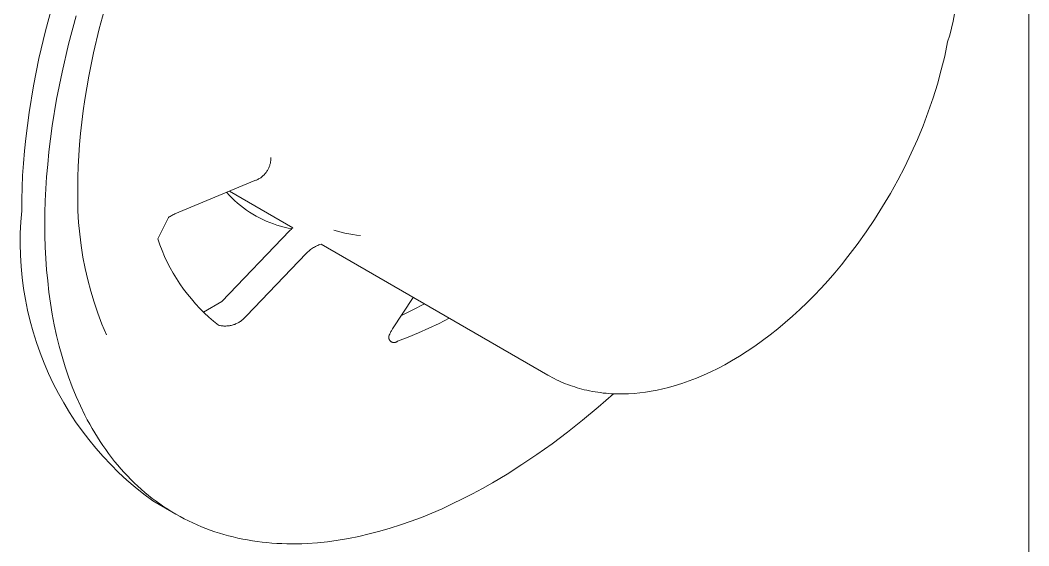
# Model space of a CAD drawing. Header units: millimetres. Extents: x 8434 to 10928, y 788 to 2545.
# Drawn here: x 10855.98 to 10866.47, y 2163.26 to 2168.72 of the extents above; entities that cross this region are included whole.
import ezdxf

# ---------------------------------------------------------------- set-up
doc = ezdxf.new("R2010")
doc.units = ezdxf.units.MM
doc.layers.add('ZANO_R', color=7, linetype='Continuous', lineweight=0)

msp = doc.modelspace()

# ---------------------------------------------------------------- linework, layer by layer
at = {"layer": 'ZANO_R'}
for p, q in [((10866.471, 2126.195), (10866.471, 2184.448)), ((10856.327, 2168.909), (10856.247, 2168.614)), ((10856.873, 2168.885), (10856.805, 2168.634)), ((10856.487, 2168.475), (10856.567, 2168.77)), ((10865.698, 2168.789), (10865.684, 2168.716)), ((10865.684, 2168.716), (10865.667, 2168.642)), ((10856.247, 2168.614), (10856.179, 2168.325)), ((10856.805, 2168.634), (10856.747, 2168.386)), ((10865.648, 2168.57), (10865.626, 2168.498)), ((10865.667, 2168.642), (10865.648, 2168.57)), ((10856.42, 2168.186), (10856.487, 2168.475)), ((10865.626, 2168.498), (10865.596, 2168.352)), ((10856.747, 2168.386), (10856.697, 2168.141)), ((10865.596, 2168.352), (10865.561, 2168.207)), ((10856.179, 2168.325), (10856.123, 2168.041)), ((10856.363, 2167.902), (10856.42, 2168.186)), ((10856.697, 2168.141), (10856.656, 2167.9)), ((10865.561, 2168.207), (10865.521, 2168.061)), ((10856.123, 2168.041), (10856.077, 2167.765)), ((10865.521, 2168.061), (10865.475, 2167.916)), ((10856.318, 2167.626), (10856.363, 2167.902)), ((10856.656, 2167.9), (10856.639, 2167.781)), ((10865.475, 2167.916), (10865.426, 2167.771)), ((10856.077, 2167.765), (10856.059, 2167.629)), ((10856.639, 2167.781), (10856.625, 2167.664)), ((10865.426, 2167.771), (10865.371, 2167.627)), ((10856.059, 2167.629), (10856.043, 2167.496)), ((10856.299, 2167.491), (10856.318, 2167.626)), ((10856.625, 2167.664), (10856.612, 2167.547)), ((10865.371, 2167.627), (10865.312, 2167.484)), ((10856.612, 2167.547), (10856.602, 2167.432)), ((10856.043, 2167.496), (10856.029, 2167.365)), ((10856.283, 2167.357), (10856.299, 2167.491)), ((10856.602, 2167.432), (10856.594, 2167.318)), ((10865.312, 2167.484), (10865.248, 2167.342)), ((10856.029, 2167.365), (10856.019, 2167.236)), ((10856.27, 2167.226), (10856.283, 2167.357)), ((10856.594, 2167.318), (10856.588, 2167.205)), ((10858.59, 2167.29), (10858.59, 2167.298)), ((10858.59, 2167.281), (10858.59, 2167.29)), ((10865.248, 2167.342), (10865.18, 2167.201)), ((10856.019, 2167.236), (10856.01, 2167.109)), ((10856.259, 2167.097), (10856.27, 2167.226)), ((10856.588, 2167.205), (10856.585, 2167.094)), ((10858.563, 2167.176), (10858.566, 2167.183)), ((10858.566, 2167.183), (10858.57, 2167.191)), ((10858.57, 2167.191), (10858.573, 2167.199)), ((10858.573, 2167.199), (10858.576, 2167.207)), ((10858.576, 2167.207), (10858.579, 2167.215)), ((10858.579, 2167.215), (10858.581, 2167.223)), ((10858.581, 2167.223), (10858.583, 2167.231)), ((10858.583, 2167.231), (10858.585, 2167.239)), ((10858.585, 2167.239), (10858.587, 2167.248)), ((10858.587, 2167.248), (10858.588, 2167.256)), ((10858.588, 2167.256), (10858.589, 2167.264)), ((10858.589, 2167.264), (10858.59, 2167.273)), ((10858.59, 2167.273), (10858.59, 2167.281)), ((10865.18, 2167.201), (10865.108, 2167.061)), ((10856.01, 2167.109), (10856.004, 2166.984)), ((10856.25, 2166.97), (10856.259, 2167.097)), ((10856.585, 2167.094), (10856.584, 2166.985)), ((10858.463, 2167.074), (10858.471, 2167.078)), ((10858.471, 2167.078), (10858.478, 2167.083)), ((10858.478, 2167.083), (10858.485, 2167.087)), ((10858.485, 2167.087), (10858.492, 2167.092)), ((10858.492, 2167.092), (10858.498, 2167.098)), ((10858.498, 2167.098), (10858.505, 2167.103)), ((10858.505, 2167.103), (10858.511, 2167.109)), ((10858.511, 2167.109), (10858.517, 2167.114)), ((10858.517, 2167.114), (10858.523, 2167.12)), ((10858.523, 2167.12), (10858.529, 2167.127)), ((10858.529, 2167.127), (10858.535, 2167.133)), ((10858.535, 2167.133), (10858.54, 2167.14)), ((10858.54, 2167.14), (10858.545, 2167.147)), ((10858.545, 2167.147), (10858.55, 2167.154)), ((10858.55, 2167.154), (10858.554, 2167.161)), ((10858.554, 2167.161), (10858.559, 2167.168)), ((10858.559, 2167.168), (10858.563, 2167.176)), ((10856.004, 2166.984), (10856.001, 2166.862)), ((10856.584, 2166.985), (10856.583, 2166.864)), ((10857.592, 2166.711), (10858.425, 2167.057)), ((10858.425, 2167.057), (10858.433, 2167.06)), ((10858.433, 2167.06), (10858.44, 2167.063)), ((10858.44, 2167.063), (10858.448, 2167.066)), ((10858.448, 2167.066), (10858.456, 2167.07)), ((10858.456, 2167.07), (10858.463, 2167.074)), ((10865.108, 2167.061), (10865.031, 2166.923)), ((10856.245, 2166.846), (10856.25, 2166.97)), ((10858.158, 2166.906), (10858.131, 2166.935)), ((10858.185, 2166.877), (10858.158, 2166.906)), ((10858.819, 2166.566), (10858.159, 2166.947)), ((10858.214, 2166.85), (10858.185, 2166.877)), ((10865.031, 2166.923), (10864.951, 2166.787)), ((10856.001, 2166.862), (10856, 2166.742)), ((10856.241, 2166.723), (10856.245, 2166.846)), ((10856.583, 2166.864), (10856.585, 2166.743)), ((10858.243, 2166.824), (10858.214, 2166.85)), ((10858.274, 2166.799), (10858.243, 2166.824)), ((10858.305, 2166.774), (10858.274, 2166.799)), ((10858.337, 2166.751), (10858.305, 2166.774)), ((10864.951, 2166.787), (10864.866, 2166.654)), ((10856, 2166.742), (10855.991, 2166.627)), ((10856.24, 2166.603), (10856.241, 2166.723)), ((10856.585, 2166.743), (10856.592, 2166.622)), ((10857.415, 2166.452), (10857.525, 2166.673)), ((10857.525, 2166.673), (10857.534, 2166.679)), ((10857.534, 2166.679), (10857.543, 2166.685)), ((10857.543, 2166.685), (10857.553, 2166.691)), ((10857.553, 2166.691), (10857.562, 2166.696)), ((10857.562, 2166.696), (10857.572, 2166.701)), ((10857.572, 2166.701), (10857.582, 2166.706)), ((10857.582, 2166.706), (10857.592, 2166.711)), ((10858.37, 2166.729), (10858.337, 2166.751)), ((10858.403, 2166.708), (10858.37, 2166.729)), ((10858.437, 2166.688), (10858.403, 2166.708)), ((10858.472, 2166.67), (10858.437, 2166.688)), ((10858.507, 2166.652), (10858.472, 2166.67)), ((10855.991, 2166.627), (10855.985, 2166.512)), ((10856.241, 2166.485), (10856.24, 2166.603)), ((10856.592, 2166.622), (10856.603, 2166.502)), ((10858.543, 2166.636), (10858.507, 2166.652)), ((10858.58, 2166.62), (10858.543, 2166.636)), ((10858.617, 2166.607), (10858.58, 2166.62)), ((10858.654, 2166.594), (10858.617, 2166.607)), ((10858.692, 2166.582), (10858.654, 2166.594)), ((10858.73, 2166.572), (10858.692, 2166.582)), ((10858.769, 2166.563), (10858.73, 2166.572)), ((10858.807, 2166.556), (10858.769, 2166.563)), ((10858.81, 2166.558), (10858.801, 2166.55)), ((10858.819, 2166.566), (10858.81, 2166.558)), ((10864.866, 2166.654), (10864.778, 2166.523)), ((10855.985, 2166.512), (10855.984, 2166.396)), ((10856.245, 2166.366), (10856.241, 2166.485)), ((10856.603, 2166.502), (10856.618, 2166.382)), ((10857.436, 2166.39), (10857.415, 2166.452)), ((10858.784, 2166.534), (10858.081, 2165.8)), ((10858.792, 2166.542), (10858.784, 2166.534)), ((10858.801, 2166.55), (10858.792, 2166.542)), ((10859.282, 2166.531), (10859.244, 2166.543)), ((10859.322, 2166.521), (10859.282, 2166.531)), ((10859.361, 2166.511), (10859.322, 2166.521)), ((10859.401, 2166.503), (10859.361, 2166.511)), ((10859.441, 2166.497), (10859.401, 2166.503)), ((10859.481, 2166.491), (10859.441, 2166.497)), ((10859.521, 2166.488), (10859.481, 2166.491)), ((10864.778, 2166.523), (10864.686, 2166.394)), ((10855.984, 2166.396), (10855.987, 2166.281)), ((10856.25, 2166.248), (10856.245, 2166.366)), ((10856.618, 2166.382), (10856.637, 2166.262)), ((10857.46, 2166.329), (10857.436, 2166.39)), ((10859.013, 2166.348), (10859.003, 2166.34)), ((10859.024, 2166.355), (10859.013, 2166.348)), ((10859.034, 2166.361), (10859.024, 2166.355)), ((10859.045, 2166.367), (10859.034, 2166.361)), ((10859.056, 2166.373), (10859.045, 2166.367)), ((10859.067, 2166.378), (10859.056, 2166.373)), ((10859.078, 2166.383), (10859.067, 2166.378)), ((10859.09, 2166.388), (10859.078, 2166.383)), ((10859.101, 2166.392), (10859.09, 2166.388)), ((10859.113, 2166.396), (10859.101, 2166.392)), ((10861.469, 2165.036), (10859.113, 2166.396)), ((10864.686, 2166.394), (10864.59, 2166.268)), ((10855.987, 2166.281), (10855.994, 2166.166)), ((10856.259, 2166.131), (10856.25, 2166.248)), ((10856.637, 2166.262), (10856.66, 2166.143)), ((10857.486, 2166.269), (10857.46, 2166.329)), ((10857.514, 2166.21), (10857.486, 2166.269)), ((10858.957, 2166.3), (10858.336, 2165.652)), ((10858.966, 2166.308), (10858.957, 2166.3)), ((10858.975, 2166.317), (10858.966, 2166.308)), ((10858.984, 2166.325), (10858.975, 2166.317)), ((10858.994, 2166.333), (10858.984, 2166.325)), ((10859.003, 2166.34), (10858.994, 2166.333)), ((10864.59, 2166.268), (10864.522, 2166.183)), ((10855.994, 2166.166), (10856.005, 2166.051)), ((10856.66, 2166.143), (10856.687, 2166.026)), ((10857.544, 2166.152), (10857.514, 2166.21)), ((10857.576, 2166.094), (10857.544, 2166.152)), ((10864.522, 2166.183), (10864.453, 2166.1)), ((10856.005, 2166.051), (10856.02, 2165.936)), ((10856.27, 2166.015), (10856.259, 2166.131)), ((10857.61, 2166.038), (10857.576, 2166.094)), ((10857.645, 2165.983), (10857.61, 2166.038)), ((10864.453, 2166.1), (10864.383, 2166.019)), ((10856.02, 2165.936), (10856.038, 2165.822)), ((10856.283, 2165.899), (10856.27, 2166.015)), ((10856.687, 2166.026), (10856.718, 2165.909)), ((10857.683, 2165.93), (10857.645, 2165.983)), ((10857.723, 2165.878), (10857.683, 2165.93)), ((10864.311, 2165.94), (10864.238, 2165.864)), ((10864.383, 2166.019), (10864.311, 2165.94)), ((10856.038, 2165.822), (10856.061, 2165.709)), ((10856.299, 2165.784), (10856.283, 2165.899)), ((10856.718, 2165.909), (10856.753, 2165.793)), ((10857.764, 2165.827), (10857.723, 2165.878)), ((10857.807, 2165.777), (10857.764, 2165.827)), ((10859.856, 2165.517), (10860.07, 2165.843)), ((10864.238, 2165.864), (10864.165, 2165.79)), ((10856.318, 2165.67), (10856.299, 2165.784)), ((10856.753, 2165.793), (10856.792, 2165.678)), ((10857.852, 2165.729), (10857.807, 2165.777)), ((10857.898, 2165.683), (10857.852, 2165.729)), ((10858.081, 2165.8), (10857.889, 2165.688)), ((10860.187, 2165.776), (10860.068, 2165.714)), ((10864.09, 2165.718), (10864.014, 2165.648)), ((10864.165, 2165.79), (10864.09, 2165.718)), ((10856.061, 2165.709), (10856.088, 2165.597)), ((10856.339, 2165.558), (10856.318, 2165.67)), ((10856.792, 2165.678), (10856.834, 2165.565)), ((10857.946, 2165.638), (10857.898, 2165.683)), ((10857.995, 2165.595), (10857.946, 2165.638)), ((10858.297, 2165.611), (10858.289, 2165.605)), ((10858.304, 2165.618), (10858.297, 2165.611)), ((10858.311, 2165.624), (10858.304, 2165.618)), ((10858.318, 2165.631), (10858.311, 2165.624)), ((10858.324, 2165.638), (10858.318, 2165.631)), ((10858.33, 2165.645), (10858.324, 2165.638)), ((10858.336, 2165.652), (10858.33, 2165.645)), ((10860.068, 2165.714), (10859.948, 2165.656)), ((10860.443, 2165.628), (10860.339, 2165.573)), ((10864.014, 2165.648), (10863.938, 2165.581)), ((10856.088, 2165.597), (10856.118, 2165.486)), ((10856.363, 2165.446), (10856.339, 2165.558)), ((10856.834, 2165.565), (10856.881, 2165.453)), ((10858.046, 2165.554), (10857.995, 2165.595)), ((10858.055, 2165.552), (10858.046, 2165.554)), ((10858.065, 2165.55), (10858.055, 2165.552)), ((10858.074, 2165.548), (10858.065, 2165.55)), ((10858.084, 2165.547), (10858.074, 2165.548)), ((10858.093, 2165.546), (10858.084, 2165.547)), ((10858.103, 2165.545), (10858.093, 2165.546)), ((10858.112, 2165.545), (10858.103, 2165.545)), ((10858.122, 2165.545), (10858.112, 2165.545)), ((10858.131, 2165.546), (10858.122, 2165.545)), ((10858.141, 2165.546), (10858.131, 2165.546)), ((10858.15, 2165.547), (10858.141, 2165.546)), ((10858.16, 2165.549), (10858.15, 2165.547)), ((10858.169, 2165.55), (10858.16, 2165.549)), ((10858.178, 2165.552), (10858.169, 2165.55)), ((10858.188, 2165.555), (10858.178, 2165.552)), ((10858.197, 2165.557), (10858.188, 2165.555)), ((10858.206, 2165.56), (10858.197, 2165.557)), ((10858.215, 2165.563), (10858.206, 2165.56)), ((10858.224, 2165.567), (10858.215, 2165.563)), ((10858.232, 2165.571), (10858.224, 2165.567)), ((10858.241, 2165.575), (10858.232, 2165.571)), ((10858.249, 2165.579), (10858.241, 2165.575)), ((10858.258, 2165.584), (10858.249, 2165.579)), ((10858.266, 2165.589), (10858.258, 2165.584)), ((10858.274, 2165.594), (10858.266, 2165.589)), ((10858.282, 2165.6), (10858.274, 2165.594)), ((10858.289, 2165.605), (10858.282, 2165.6)), ((10859.847, 2165.502), (10859.852, 2165.509)), ((10859.852, 2165.509), (10859.856, 2165.517)), ((10860.233, 2165.522), (10860.126, 2165.474)), ((10860.339, 2165.573), (10860.233, 2165.522)), ((10863.86, 2165.516), (10863.782, 2165.454)), ((10863.938, 2165.581), (10863.86, 2165.516)), ((10856.118, 2165.486), (10856.153, 2165.376)), ((10856.39, 2165.336), (10856.363, 2165.446)), ((10859.816, 2165.434), (10859.817, 2165.436)), ((10859.816, 2165.432), (10859.816, 2165.434)), ((10859.816, 2165.43), (10859.816, 2165.432)), ((10859.816, 2165.428), (10859.816, 2165.43)), ((10859.816, 2165.426), (10859.816, 2165.428)), ((10859.816, 2165.424), (10859.816, 2165.426)), ((10859.816, 2165.422), (10859.816, 2165.424)), ((10859.817, 2165.42), (10859.816, 2165.422)), ((10859.817, 2165.439), (10859.818, 2165.441)), ((10859.817, 2165.437), (10859.817, 2165.439)), ((10859.817, 2165.436), (10859.817, 2165.437)), ((10859.817, 2165.419), (10859.817, 2165.42)), ((10859.817, 2165.417), (10859.817, 2165.419)), ((10859.818, 2165.415), (10859.817, 2165.417)), ((10859.818, 2165.443), (10859.819, 2165.445)), ((10859.818, 2165.441), (10859.818, 2165.443)), ((10859.818, 2165.413), (10859.818, 2165.415)), ((10859.819, 2165.411), (10859.818, 2165.413)), ((10859.819, 2165.447), (10859.82, 2165.448)), ((10859.819, 2165.445), (10859.819, 2165.447)), ((10859.819, 2165.41), (10859.819, 2165.411)), ((10859.82, 2165.408), (10859.819, 2165.41)), ((10859.82, 2165.45), (10859.821, 2165.452)), ((10859.82, 2165.448), (10859.82, 2165.45)), ((10859.821, 2165.406), (10859.82, 2165.408)), ((10859.821, 2165.452), (10859.822, 2165.454)), ((10859.822, 2165.404), (10859.821, 2165.406)), ((10859.822, 2165.454), (10859.823, 2165.455)), ((10859.823, 2165.403), (10859.822, 2165.404)), ((10859.823, 2165.455), (10859.824, 2165.457)), ((10859.824, 2165.401), (10859.823, 2165.403)), ((10859.824, 2165.457), (10859.825, 2165.458)), ((10859.824, 2165.399), (10859.824, 2165.401)), ((10859.825, 2165.458), (10859.826, 2165.46)), ((10859.826, 2165.46), (10859.827, 2165.461)), ((10859.827, 2165.461), (10859.828, 2165.463)), ((10859.828, 2165.463), (10859.832, 2165.471)), ((10859.832, 2165.471), (10859.835, 2165.479)), ((10859.835, 2165.479), (10859.839, 2165.487)), ((10859.839, 2165.487), (10859.843, 2165.494)), ((10859.843, 2165.494), (10859.847, 2165.502)), ((10860.017, 2165.429), (10859.907, 2165.388)), ((10860.126, 2165.474), (10860.017, 2165.429)), ((10863.782, 2165.454), (10863.703, 2165.394)), ((10856.153, 2165.376), (10856.191, 2165.267)), ((10856.42, 2165.228), (10856.39, 2165.336)), ((10859.826, 2165.398), (10859.824, 2165.399)), ((10859.827, 2165.396), (10859.826, 2165.398)), ((10859.828, 2165.395), (10859.827, 2165.396)), ((10859.829, 2165.393), (10859.828, 2165.395)), ((10859.83, 2165.392), (10859.829, 2165.393)), ((10859.832, 2165.391), (10859.83, 2165.392)), ((10859.833, 2165.389), (10859.832, 2165.391)), ((10859.834, 2165.388), (10859.833, 2165.389)), ((10859.836, 2165.387), (10859.834, 2165.388)), ((10859.837, 2165.385), (10859.836, 2165.387)), ((10859.839, 2165.384), (10859.837, 2165.385)), ((10859.84, 2165.383), (10859.839, 2165.384)), ((10859.842, 2165.382), (10859.84, 2165.383)), ((10859.843, 2165.381), (10859.842, 2165.382)), ((10859.845, 2165.38), (10859.843, 2165.381)), ((10859.847, 2165.379), (10859.845, 2165.38)), ((10859.848, 2165.379), (10859.847, 2165.379)), ((10859.85, 2165.378), (10859.848, 2165.379)), ((10859.852, 2165.377), (10859.85, 2165.378)), ((10859.854, 2165.377), (10859.852, 2165.377)), ((10859.856, 2165.376), (10859.854, 2165.377)), ((10859.857, 2165.376), (10859.856, 2165.376)), ((10859.859, 2165.375), (10859.857, 2165.376)), ((10859.861, 2165.375), (10859.859, 2165.375)), ((10859.863, 2165.375), (10859.861, 2165.375)), ((10859.865, 2165.374), (10859.863, 2165.375)), ((10859.867, 2165.374), (10859.865, 2165.374)), ((10859.869, 2165.374), (10859.867, 2165.374)), ((10859.87, 2165.374), (10859.869, 2165.374)), ((10859.872, 2165.374), (10859.87, 2165.374)), ((10859.874, 2165.374), (10859.872, 2165.374)), ((10859.876, 2165.374), (10859.874, 2165.374)), ((10859.878, 2165.375), (10859.876, 2165.374)), ((10859.88, 2165.375), (10859.878, 2165.375)), ((10859.882, 2165.375), (10859.88, 2165.375)), ((10859.884, 2165.376), (10859.882, 2165.375)), ((10859.885, 2165.376), (10859.884, 2165.376)), ((10859.887, 2165.377), (10859.885, 2165.376)), ((10859.889, 2165.377), (10859.887, 2165.377)), ((10859.891, 2165.378), (10859.889, 2165.377)), ((10859.893, 2165.379), (10859.891, 2165.378)), ((10859.894, 2165.379), (10859.893, 2165.379)), ((10859.896, 2165.38), (10859.894, 2165.379)), ((10859.898, 2165.381), (10859.896, 2165.38)), ((10859.899, 2165.382), (10859.898, 2165.381)), ((10859.901, 2165.383), (10859.899, 2165.382)), ((10859.902, 2165.384), (10859.901, 2165.383)), ((10859.904, 2165.385), (10859.902, 2165.384)), ((10859.905, 2165.386), (10859.904, 2165.385)), ((10859.907, 2165.388), (10859.905, 2165.386)), ((10863.623, 2165.338), (10863.543, 2165.283)), ((10863.703, 2165.394), (10863.623, 2165.338)), ((10856.191, 2165.267), (10856.233, 2165.159)), ((10856.452, 2165.122), (10856.42, 2165.228)), ((10863.462, 2165.232), (10863.38, 2165.183)), ((10863.543, 2165.283), (10863.462, 2165.232)), ((10856.233, 2165.159), (10856.279, 2165.053)), ((10856.487, 2165.017), (10856.452, 2165.122)), ((10863.237, 2165.105), (10863.164, 2165.069)), ((10863.309, 2165.143), (10863.237, 2165.105)), ((10863.38, 2165.183), (10863.309, 2165.143)), ((10856.279, 2165.053), (10856.328, 2164.949)), ((10856.526, 2164.914), (10856.487, 2165.017)), ((10861.491, 2165.023), (10861.469, 2165.036)), ((10861.514, 2165.011), (10861.491, 2165.023)), ((10861.537, 2164.999), (10861.514, 2165.011)), ((10861.56, 2164.988), (10861.537, 2164.999)), ((10861.583, 2164.977), (10861.56, 2164.988)), ((10863.015, 2165.004), (10862.939, 2164.975)), ((10863.09, 2165.036), (10863.015, 2165.004)), ((10863.164, 2165.069), (10863.09, 2165.036)), ((10856.328, 2164.949), (10856.381, 2164.846)), ((10856.567, 2164.814), (10856.526, 2164.914)), ((10861.606, 2164.966), (10861.583, 2164.977)), ((10861.63, 2164.956), (10861.606, 2164.966)), ((10861.653, 2164.946), (10861.63, 2164.956)), ((10861.677, 2164.937), (10861.653, 2164.946)), ((10861.702, 2164.928), (10861.677, 2164.937)), ((10861.726, 2164.92), (10861.702, 2164.928)), ((10861.75, 2164.912), (10861.726, 2164.92)), ((10861.775, 2164.904), (10861.75, 2164.912)), ((10861.799, 2164.897), (10861.775, 2164.904)), ((10861.849, 2164.884), (10861.799, 2164.897)), ((10861.877, 2164.878), (10861.849, 2164.884)), ((10861.905, 2164.872), (10861.877, 2164.878)), ((10862.606, 2164.879), (10862.546, 2164.868)), ((10862.665, 2164.892), (10862.606, 2164.879)), ((10862.725, 2164.907), (10862.665, 2164.892)), ((10862.785, 2164.924), (10862.725, 2164.907)), ((10862.862, 2164.948), (10862.785, 2164.924)), ((10862.939, 2164.975), (10862.862, 2164.948)), ((10856.381, 2164.846), (10856.438, 2164.746)), ((10856.611, 2164.715), (10856.567, 2164.814)), ((10861.933, 2164.866), (10861.905, 2164.872)), ((10861.961, 2164.861), (10861.933, 2164.866)), ((10861.99, 2164.857), (10861.961, 2164.861)), ((10862.018, 2164.853), (10861.99, 2164.857)), ((10862.152, 2164.841), (10861.992, 2164.701)), ((10862.047, 2164.849), (10862.018, 2164.853)), ((10862.076, 2164.847), (10862.047, 2164.849)), ((10862.104, 2164.844), (10862.076, 2164.847)), ((10862.133, 2164.842), (10862.104, 2164.844)), ((10862.191, 2164.84), (10862.133, 2164.842)), ((10862.25, 2164.84), (10862.191, 2164.84)), ((10862.309, 2164.842), (10862.25, 2164.84)), ((10862.368, 2164.845), (10862.309, 2164.842)), ((10862.427, 2164.851), (10862.368, 2164.845)), ((10862.486, 2164.859), (10862.427, 2164.851)), ((10862.546, 2164.868), (10862.486, 2164.859)), ((10856.438, 2164.746), (10856.498, 2164.647)), ((10856.658, 2164.619), (10856.611, 2164.715)), ((10861.992, 2164.701), (10861.832, 2164.567)), ((10856.498, 2164.647), (10856.561, 2164.551)), ((10856.682, 2164.572), (10856.658, 2164.619)), ((10856.707, 2164.526), (10856.682, 2164.572)), ((10861.832, 2164.567), (10861.673, 2164.441)), ((10856.561, 2164.551), (10856.628, 2164.457)), ((10856.628, 2164.457), (10856.698, 2164.365)), ((10856.733, 2164.48), (10856.707, 2164.526)), ((10856.76, 2164.435), (10856.733, 2164.48)), ((10856.698, 2164.365), (10856.771, 2164.275)), ((10856.787, 2164.391), (10856.76, 2164.435)), ((10856.815, 2164.347), (10856.787, 2164.391)), ((10861.673, 2164.441), (10861.514, 2164.322)), ((10856.771, 2164.275), (10856.847, 2164.189)), ((10856.844, 2164.304), (10856.815, 2164.347)), ((10856.874, 2164.262), (10856.844, 2164.304)), ((10856.904, 2164.22), (10856.874, 2164.262)), ((10861.514, 2164.322), (10861.357, 2164.21)), ((10856.847, 2164.189), (10856.926, 2164.105)), ((10856.935, 2164.179), (10856.904, 2164.22)), ((10856.966, 2164.139), (10856.935, 2164.179)), ((10861.357, 2164.21), (10861.201, 2164.105)), ((10856.926, 2164.105), (10857.008, 2164.023)), ((10856.999, 2164.1), (10856.966, 2164.139)), ((10857.032, 2164.062), (10856.999, 2164.1)), ((10857.065, 2164.024), (10857.032, 2164.062)), ((10861.201, 2164.105), (10861.047, 2164.007)), ((10857.008, 2164.023), (10857.093, 2163.945)), ((10857.1, 2163.988), (10857.065, 2164.024)), ((10857.093, 2163.945), (10857.18, 2163.87)), ((10857.135, 2163.952), (10857.1, 2163.988)), ((10857.17, 2163.917), (10857.135, 2163.952)), ((10861.047, 2164.007), (10860.894, 2163.916)), ((10857.206, 2163.882), (10857.17, 2163.917)), ((10857.18, 2163.87), (10857.271, 2163.798)), ((10857.243, 2163.849), (10857.206, 2163.882)), ((10857.281, 2163.817), (10857.243, 2163.849)), ((10860.791, 2163.858), (10860.687, 2163.802)), ((10860.894, 2163.916), (10860.791, 2163.858)), ((10857.271, 2163.798), (10857.363, 2163.729)), ((10857.319, 2163.785), (10857.281, 2163.817)), ((10857.358, 2163.754), (10857.319, 2163.785)), ((10857.397, 2163.725), (10857.358, 2163.754)), ((10857.561, 2163.615), (10857.363, 2163.729)), ((10857.437, 2163.696), (10857.397, 2163.725)), ((10860.582, 2163.748), (10860.476, 2163.696)), ((10860.687, 2163.802), (10860.582, 2163.748)), ((10857.478, 2163.668), (10857.437, 2163.696)), ((10857.519, 2163.641), (10857.478, 2163.668)), ((10857.561, 2163.615), (10857.519, 2163.641)), ((10860.37, 2163.647), (10860.263, 2163.601)), ((10860.476, 2163.696), (10860.37, 2163.647)), ((10857.603, 2163.59), (10857.561, 2163.615)), ((10857.646, 2163.566), (10857.603, 2163.59)), ((10857.69, 2163.543), (10857.646, 2163.566)), ((10857.733, 2163.52), (10857.69, 2163.543)), ((10857.778, 2163.499), (10857.733, 2163.52)), ((10860.048, 2163.517), (10859.939, 2163.479)), ((10860.155, 2163.557), (10860.048, 2163.517)), ((10860.263, 2163.601), (10860.155, 2163.557)), ((10857.823, 2163.479), (10857.778, 2163.499)), ((10857.868, 2163.46), (10857.823, 2163.479)), ((10857.914, 2163.441), (10857.868, 2163.46)), ((10857.961, 2163.424), (10857.914, 2163.441)), ((10858.008, 2163.408), (10857.961, 2163.424)), ((10858.055, 2163.393), (10858.008, 2163.408)), ((10859.722, 2163.412), (10859.614, 2163.384)), ((10859.831, 2163.444), (10859.722, 2163.412)), ((10859.939, 2163.479), (10859.831, 2163.444)), ((10858.103, 2163.378), (10858.055, 2163.393)), ((10858.151, 2163.365), (10858.103, 2163.378)), ((10858.199, 2163.353), (10858.151, 2163.365)), ((10858.248, 2163.341), (10858.199, 2163.353)), ((10858.298, 2163.331), (10858.248, 2163.341)), ((10858.347, 2163.322), (10858.298, 2163.331)), ((10858.398, 2163.313), (10858.347, 2163.322)), ((10858.448, 2163.306), (10858.398, 2163.313)), ((10858.499, 2163.299), (10858.448, 2163.306)), ((10859.181, 2163.304), (10859.074, 2163.293)), ((10859.289, 2163.319), (10859.181, 2163.304)), ((10859.397, 2163.337), (10859.289, 2163.319)), ((10859.505, 2163.359), (10859.397, 2163.337)), ((10859.614, 2163.384), (10859.505, 2163.359)), ((10858.55, 2163.294), (10858.499, 2163.299)), ((10858.601, 2163.29), (10858.55, 2163.294)), ((10858.653, 2163.286), (10858.601, 2163.29)), ((10858.705, 2163.284), (10858.653, 2163.286)), ((10858.757, 2163.282), (10858.705, 2163.284)), ((10858.809, 2163.282), (10858.757, 2163.282)), ((10858.862, 2163.282), (10858.809, 2163.282)), ((10858.914, 2163.283), (10858.862, 2163.282)), ((10858.967, 2163.286), (10858.914, 2163.283)), ((10859.074, 2163.293), (10858.967, 2163.286))]:
    msp.add_line(p, q, dxfattribs=at)

doc.saveas('drawing.dxf')
